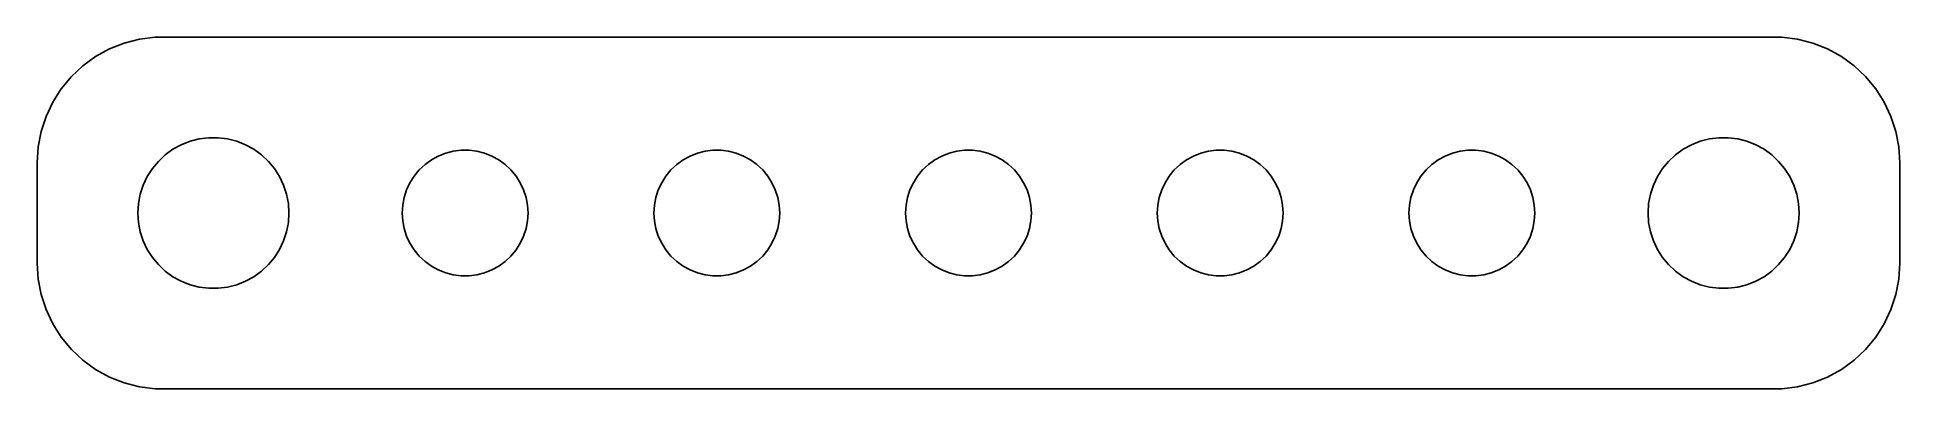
# Model space of a CAD drawing. Header units: metres. Extents: x -37 to 37, y 17 to 31.
import ezdxf

# ---------------------------------------------------------------- set-up
doc = ezdxf.new("R2010")
doc.units = ezdxf.units.M

msp = doc.modelspace()

# ---------------------------------------------------------------- linework, layer by layer
for p, q in [((-34.1289, 30.5241), (-34.6791, 30.2216)), ((-33.5451, 30.7553), (-34.1289, 30.5241)), ((-32.9369, 30.9114), (-33.5451, 30.7553)), ((-32.3139, 30.9901), (-32.9369, 30.9114)), ((32.3139, 30.9901), (-32.3139, 30.9901)), ((32.9369, 30.9114), (32.3139, 30.9901)), ((33.5451, 30.7553), (32.9369, 30.9114)), ((34.1289, 30.5241), (33.5451, 30.7553)), ((34.6791, 30.2216), (34.1289, 30.5241)), ((-35.1871, 29.8526), (-35.6448, 29.4227)), ((-34.6791, 30.2216), (-35.1871, 29.8526)), ((35.1871, 29.8526), (34.6791, 30.2216)), ((35.6448, 29.4227), (35.1871, 29.8526)), ((-36.0451, 28.9389), (-36.3815, 28.4088)), ((-35.6448, 29.4227), (-36.0451, 28.9389)), ((36.0451, 28.9389), (35.6448, 29.4227)), ((36.3815, 28.4088), (36.0451, 28.9389)), ((-36.3815, 28.4088), (-36.6489, 27.8406)), ((36.6489, 27.8406), (36.3815, 28.4088)), ((-36.6489, 27.8406), (-36.8429, 27.2434)), ((36.8429, 27.2434), (36.6489, 27.8406)), ((-36.8429, 27.2434), (-36.9606, 26.6267)), ((-31.6075, 26.533), (-31.2773, 26.7145)), ((-31.2773, 26.7145), (-30.927, 26.8532)), ((-30.927, 26.8532), (-30.5621, 26.9469)), ((-30.5621, 26.9469), (-30.1884, 26.9941)), ((-30.1884, 26.9941), (-29.8116, 26.9941)), ((-29.8116, 26.9941), (-29.4379, 26.9469)), ((-29.4379, 26.9469), (-29.0729, 26.8532)), ((-29.0729, 26.8532), (-28.7227, 26.7145)), ((-28.7227, 26.7145), (-28.3925, 26.533)), ((28.3925, 26.533), (28.7227, 26.7145)), ((28.7227, 26.7145), (29.0729, 26.8532)), ((29.0729, 26.8532), (29.4379, 26.9469)), ((29.4379, 26.9469), (29.8116, 26.9941)), ((29.8116, 26.9941), (30.1884, 26.9941)), ((30.1884, 26.9941), (30.5621, 26.9469)), ((30.5621, 26.9469), (30.927, 26.8532)), ((30.927, 26.8532), (31.2773, 26.7145)), ((31.2773, 26.7145), (31.6075, 26.533)), ((36.9606, 26.6267), (36.8429, 27.2434)), ((-36.9606, 26.6267), (-37, 26)), ((-37, 26), (-37, 22)), ((-32.427, 25.7634), (-32.1869, 26.0536)), ((-32.1869, 26.0536), (-31.9123, 26.3115)), ((-31.9123, 26.3115), (-31.6075, 26.533)), ((-28.3925, 26.533), (-28.0877, 26.3115)), ((-28.0877, 26.3115), (-27.8131, 26.0536)), ((-27.8131, 26.0536), (-27.5729, 25.7634)), ((-21.8224, 25.7114), (-21.5936, 25.9263)), ((-21.5936, 25.9263), (-21.3396, 26.1108)), ((-21.3396, 26.1108), (-21.0644, 26.2621)), ((-21.0644, 26.2621), (-20.7725, 26.3776)), ((-20.7725, 26.3776), (-20.4684, 26.4557)), ((-20.4684, 26.4557), (-20.157, 26.4951)), ((-20.157, 26.4951), (-19.843, 26.4951)), ((-19.843, 26.4951), (-19.5315, 26.4557)), ((-19.5315, 26.4557), (-19.2274, 26.3776)), ((-19.2274, 26.3776), (-18.9355, 26.2621)), ((-18.9355, 26.2621), (-18.6604, 26.1108)), ((-18.6604, 26.1108), (-18.4064, 25.9263)), ((-18.4064, 25.9263), (-18.1776, 25.7114)), ((-11.8224, 25.7114), (-11.5936, 25.9263)), ((-11.5936, 25.9263), (-11.3396, 26.1108)), ((-11.3396, 26.1108), (-11.0644, 26.2621)), ((-11.0644, 26.2621), (-10.7725, 26.3776)), ((-10.7725, 26.3776), (-10.4684, 26.4557)), ((-10.4684, 26.4557), (-10.157, 26.4951)), ((-10.157, 26.4951), (-9.84302, 26.4951)), ((-9.84302, 26.4951), (-9.53154, 26.4557)), ((-9.53154, 26.4557), (-9.22745, 26.3776)), ((-9.22745, 26.3776), (-8.93555, 26.2621)), ((-8.93555, 26.2621), (-8.66043, 26.1108)), ((-8.66043, 26.1108), (-8.40643, 25.9263)), ((-8.40643, 25.9263), (-8.17757, 25.7114)), ((-1.82242, 25.7114), (-1.59355, 25.9263)), ((-1.59355, 25.9263), (-1.33955, 26.1108)), ((-1.33955, 26.1108), (-1.06444, 26.2621)), ((-1.06444, 26.2621), (-0.77254, 26.3776)), ((-0.77254, 26.3776), (-0.46845, 26.4557)), ((-0.46845, 26.4557), (-0.15697, 26.4951)), ((-0.15697, 26.4951), (0.15697, 26.4951)), ((0.15697, 26.4951), (0.46845, 26.4557)), ((0.46845, 26.4557), (0.77254, 26.3776)), ((0.77254, 26.3776), (1.06444, 26.2621)), ((1.06444, 26.2621), (1.33955, 26.1108)), ((1.33955, 26.1108), (1.59355, 25.9263)), ((1.59355, 25.9263), (1.82242, 25.7114)), ((8.17757, 25.7114), (8.40643, 25.9263)), ((8.40643, 25.9263), (8.66043, 26.1108)), ((8.66043, 26.1108), (8.93555, 26.2621)), ((8.93555, 26.2621), (9.22745, 26.3776)), ((9.22745, 26.3776), (9.53154, 26.4557)), ((9.53154, 26.4557), (9.84302, 26.4951)), ((9.84302, 26.4951), (10.157, 26.4951)), ((10.157, 26.4951), (10.4684, 26.4557)), ((10.4684, 26.4557), (10.7725, 26.3776)), ((10.7725, 26.3776), (11.0644, 26.2621)), ((11.0644, 26.2621), (11.3396, 26.1108)), ((11.3396, 26.1108), (11.5936, 25.9263)), ((11.5936, 25.9263), (11.8224, 25.7114)), ((18.1776, 25.7114), (18.4064, 25.9263)), ((18.4064, 25.9263), (18.6604, 26.1108)), ((18.6604, 26.1108), (18.9355, 26.2621)), ((18.9355, 26.2621), (19.2274, 26.3776)), ((19.2274, 26.3776), (19.5315, 26.4557)), ((19.5315, 26.4557), (19.843, 26.4951)), ((19.843, 26.4951), (20.157, 26.4951)), ((20.157, 26.4951), (20.4684, 26.4557)), ((20.4684, 26.4557), (20.7725, 26.3776)), ((20.7725, 26.3776), (21.0644, 26.2621)), ((21.0644, 26.2621), (21.3396, 26.1108)), ((21.3396, 26.1108), (21.5936, 25.9263)), ((21.5936, 25.9263), (21.8224, 25.7114)), ((27.5729, 25.7634), (27.8131, 26.0536)), ((27.8131, 26.0536), (28.0877, 26.3115)), ((28.0877, 26.3115), (28.3925, 26.533)), ((31.6075, 26.533), (31.9123, 26.3115)), ((31.9123, 26.3115), (32.1869, 26.0536)), ((32.1869, 26.0536), (32.427, 25.7634)), ((37, 26), (36.9606, 26.6267)), ((37, 22), (37, 26)), ((-32.7893, 25.1044), (-32.6289, 25.4453)), ((-32.6289, 25.4453), (-32.427, 25.7634)), ((-27.5729, 25.7634), (-27.3711, 25.4453)), ((-27.3711, 25.4453), (-27.2107, 25.1044)), ((-22.3244, 24.9203), (-22.1908, 25.2044)), ((-22.1908, 25.2044), (-22.0225, 25.4695)), ((-22.0225, 25.4695), (-21.8224, 25.7114)), ((-18.1776, 25.7114), (-17.9774, 25.4695)), ((-17.9774, 25.4695), (-17.8092, 25.2044)), ((-17.8092, 25.2044), (-17.6756, 24.9203)), ((-12.3244, 24.9203), (-12.1908, 25.2044)), ((-12.1908, 25.2044), (-12.0225, 25.4695)), ((-12.0225, 25.4695), (-11.8224, 25.7114)), ((-8.17757, 25.7114), (-7.97745, 25.4695)), ((-7.97745, 25.4695), (-7.80922, 25.2044)), ((-7.80922, 25.2044), (-7.67555, 24.9203)), ((-2.32443, 24.9203), (-2.19077, 25.2044)), ((-2.19077, 25.2044), (-2.02254, 25.4695)), ((-2.02254, 25.4695), (-1.82242, 25.7114)), ((1.82242, 25.7114), (2.02254, 25.4695)), ((2.02254, 25.4695), (2.19077, 25.2044)), ((2.19077, 25.2044), (2.32443, 24.9203)), ((7.67555, 24.9203), (7.80922, 25.2044)), ((7.80922, 25.2044), (7.97745, 25.4695)), ((7.97745, 25.4695), (8.17757, 25.7114)), ((11.8224, 25.7114), (12.0225, 25.4695)), ((12.0225, 25.4695), (12.1908, 25.2044)), ((12.1908, 25.2044), (12.3244, 24.9203)), ((17.6756, 24.9203), (17.8092, 25.2044)), ((17.8092, 25.2044), (17.9774, 25.4695)), ((17.9774, 25.4695), (18.1776, 25.7114)), ((21.8224, 25.7114), (22.0225, 25.4695)), ((22.0225, 25.4695), (22.1908, 25.2044)), ((22.1908, 25.2044), (22.3244, 24.9203)), ((27.2107, 25.1044), (27.3711, 25.4453)), ((27.3711, 25.4453), (27.5729, 25.7634)), ((32.427, 25.7634), (32.6289, 25.4453)), ((32.6289, 25.4453), (32.7893, 25.1044)), ((-32.9763, 24.376), (-32.9057, 24.7461)), ((-32.9057, 24.7461), (-32.7893, 25.1044)), ((-27.2107, 25.1044), (-27.0942, 24.7461)), ((-27.0942, 24.7461), (-27.0237, 24.376)), ((-22.4803, 24.3133), (-22.4214, 24.6217)), ((-22.4214, 24.6217), (-22.3244, 24.9203)), ((-17.6756, 24.9203), (-17.5785, 24.6217)), ((-17.5785, 24.6217), (-17.5197, 24.3133)), ((-12.4803, 24.3133), (-12.4214, 24.6217)), ((-12.4214, 24.6217), (-12.3244, 24.9203)), ((-7.67555, 24.9203), (-7.57854, 24.6217)), ((-7.57854, 24.6217), (-7.5197, 24.3133)), ((-2.48029, 24.3133), (-2.42145, 24.6217)), ((-2.42145, 24.6217), (-2.32443, 24.9203)), ((2.32443, 24.9203), (2.42145, 24.6217)), ((2.42145, 24.6217), (2.48029, 24.3133)), ((7.5197, 24.3133), (7.57854, 24.6217)), ((7.57854, 24.6217), (7.67555, 24.9203)), ((12.3244, 24.9203), (12.4214, 24.6217)), ((12.4214, 24.6217), (12.4803, 24.3133)), ((17.5197, 24.3133), (17.5785, 24.6217)), ((17.5785, 24.6217), (17.6756, 24.9203)), ((22.3244, 24.9203), (22.4214, 24.6217)), ((22.4214, 24.6217), (22.4803, 24.3133)), ((27.0237, 24.376), (27.0942, 24.7461)), ((27.0942, 24.7461), (27.2107, 25.1044)), ((32.7893, 25.1044), (32.9057, 24.7461)), ((32.9057, 24.7461), (32.9763, 24.376)), ((-33, 24), (-32.9763, 24.376)), ((-32.9763, 23.624), (-33, 24)), ((-27.0237, 24.376), (-27, 24)), ((-27, 24), (-27.0237, 23.624)), ((-22.5, 24), (-22.4803, 24.3133)), ((-22.4803, 23.6867), (-22.5, 24)), ((-22.4214, 23.3783), (-22.4803, 23.6867)), ((-17.5197, 23.6867), (-17.5785, 23.3783)), ((-17.5197, 24.3133), (-17.5, 24)), ((-17.5, 24), (-17.5197, 23.6867)), ((-12.5, 24), (-12.4803, 24.3133)), ((-12.4803, 23.6867), (-12.5, 24)), ((-12.4214, 23.3783), (-12.4803, 23.6867)), ((-7.5197, 23.6867), (-7.57854, 23.3783)), ((-7.5197, 24.3133), (-7.5, 24)), ((-7.5, 24), (-7.5197, 23.6867)), ((-2.5, 24), (-2.48029, 24.3133)), ((-2.48029, 23.6867), (-2.5, 24)), ((-2.42145, 23.3783), (-2.48029, 23.6867)), ((2.48029, 23.6867), (2.42145, 23.3783)), ((2.48029, 24.3133), (2.5, 24)), ((2.5, 24), (2.48029, 23.6867)), ((7.5, 24), (7.5197, 24.3133)), ((7.5197, 23.6867), (7.5, 24)), ((7.57854, 23.3783), (7.5197, 23.6867)), ((12.4803, 23.6867), (12.4214, 23.3783)), ((12.4803, 24.3133), (12.5, 24)), ((12.5, 24), (12.4803, 23.6867)), ((17.5, 24), (17.5197, 24.3133)), ((17.5197, 23.6867), (17.5, 24)), ((17.5785, 23.3783), (17.5197, 23.6867)), ((22.4803, 23.6867), (22.4214, 23.3783)), ((22.4803, 24.3133), (22.5, 24)), ((22.5, 24), (22.4803, 23.6867)), ((27, 24), (27.0237, 24.376)), ((27.0237, 23.624), (27, 24)), ((32.9763, 24.376), (33, 24)), ((33, 24), (32.9763, 23.624)), ((-32.9057, 23.2539), (-32.9763, 23.624)), ((-32.7893, 22.8956), (-32.9057, 23.2539)), ((-27.0942, 23.2539), (-27.2107, 22.8956)), ((-27.0237, 23.624), (-27.0942, 23.2539)), ((-22.3244, 23.0797), (-22.4214, 23.3783)), ((-22.1908, 22.7956), (-22.3244, 23.0797)), ((-17.6756, 23.0797), (-17.8092, 22.7956)), ((-17.5785, 23.3783), (-17.6756, 23.0797)), ((-12.3244, 23.0797), (-12.4214, 23.3783)), ((-12.1908, 22.7956), (-12.3244, 23.0797)), ((-7.67555, 23.0797), (-7.80922, 22.7956)), ((-7.57854, 23.3783), (-7.67555, 23.0797)), ((-2.32443, 23.0797), (-2.42145, 23.3783)), ((-2.19077, 22.7956), (-2.32443, 23.0797)), ((2.32443, 23.0797), (2.19077, 22.7956)), ((2.42145, 23.3783), (2.32443, 23.0797)), ((7.67555, 23.0797), (7.57854, 23.3783)), ((7.80922, 22.7956), (7.67555, 23.0797)), ((12.3244, 23.0797), (12.1908, 22.7956)), ((12.4214, 23.3783), (12.3244, 23.0797)), ((17.6756, 23.0797), (17.5785, 23.3783)), ((17.8092, 22.7956), (17.6756, 23.0797)), ((22.3244, 23.0797), (22.1908, 22.7956)), ((22.4214, 23.3783), (22.3244, 23.0797)), ((27.0942, 23.2539), (27.0237, 23.624)), ((27.2107, 22.8956), (27.0942, 23.2539)), ((32.9057, 23.2539), (32.7893, 22.8956)), ((32.9763, 23.624), (32.9057, 23.2539)), ((-32.6289, 22.5547), (-32.7893, 22.8956)), ((-32.427, 22.2366), (-32.6289, 22.5547)), ((-32.1869, 21.9464), (-32.427, 22.2366)), ((-27.5729, 22.2366), (-27.8131, 21.9464)), ((-27.3711, 22.5547), (-27.5729, 22.2366)), ((-27.2107, 22.8956), (-27.3711, 22.5547)), ((-22.0225, 22.5305), (-22.1908, 22.7956)), ((-21.8224, 22.2886), (-22.0225, 22.5305)), ((-21.5936, 22.0737), (-21.8224, 22.2886)), ((-18.1776, 22.2886), (-18.4064, 22.0737)), ((-17.9774, 22.5305), (-18.1776, 22.2886)), ((-17.8092, 22.7956), (-17.9774, 22.5305)), ((-12.0225, 22.5305), (-12.1908, 22.7956)), ((-11.8224, 22.2886), (-12.0225, 22.5305)), ((-11.5936, 22.0737), (-11.8224, 22.2886)), ((-8.17757, 22.2886), (-8.40643, 22.0737)), ((-7.97745, 22.5305), (-8.17757, 22.2886)), ((-7.80922, 22.7956), (-7.97745, 22.5305)), ((-2.02254, 22.5305), (-2.19077, 22.7956)), ((-1.82242, 22.2886), (-2.02254, 22.5305)), ((-1.59355, 22.0737), (-1.82242, 22.2886)), ((1.82242, 22.2886), (1.59355, 22.0737)), ((2.02254, 22.5305), (1.82242, 22.2886)), ((2.19077, 22.7956), (2.02254, 22.5305)), ((7.97745, 22.5305), (7.80922, 22.7956)), ((8.17757, 22.2886), (7.97745, 22.5305)), ((8.40643, 22.0737), (8.17757, 22.2886)), ((11.8224, 22.2886), (11.5936, 22.0737)), ((12.0225, 22.5305), (11.8224, 22.2886)), ((12.1908, 22.7956), (12.0225, 22.5305)), ((17.9774, 22.5305), (17.8092, 22.7956)), ((18.1776, 22.2886), (17.9774, 22.5305)), ((18.4064, 22.0737), (18.1776, 22.2886)), ((21.8224, 22.2886), (21.5936, 22.0737)), ((22.0225, 22.5305), (21.8224, 22.2886)), ((22.1908, 22.7956), (22.0225, 22.5305)), ((27.3711, 22.5547), (27.2107, 22.8956)), ((27.5729, 22.2366), (27.3711, 22.5547)), ((27.8131, 21.9464), (27.5729, 22.2366)), ((32.427, 22.2366), (32.1869, 21.9464)), ((32.6289, 22.5547), (32.427, 22.2366)), ((32.7893, 22.8956), (32.6289, 22.5547)), ((-37, 22), (-36.9606, 21.3733)), ((-31.9123, 21.6885), (-32.1869, 21.9464)), ((-31.6075, 21.467), (-31.9123, 21.6885)), ((-31.2773, 21.2855), (-31.6075, 21.467)), ((-28.3925, 21.467), (-28.7227, 21.2855)), ((-28.0877, 21.6885), (-28.3925, 21.467)), ((-27.8131, 21.9464), (-28.0877, 21.6885)), ((-21.3396, 21.8892), (-21.5936, 22.0737)), ((-21.0644, 21.7379), (-21.3396, 21.8892)), ((-20.7725, 21.6224), (-21.0644, 21.7379)), ((-20.4684, 21.5443), (-20.7725, 21.6224)), ((-20.157, 21.5049), (-20.4684, 21.5443)), ((-19.843, 21.5049), (-20.157, 21.5049)), ((-19.5315, 21.5443), (-19.843, 21.5049)), ((-19.2274, 21.6224), (-19.5315, 21.5443)), ((-18.9355, 21.7379), (-19.2274, 21.6224)), ((-18.6604, 21.8892), (-18.9355, 21.7379)), ((-18.4064, 22.0737), (-18.6604, 21.8892)), ((-11.3396, 21.8892), (-11.5936, 22.0737)), ((-11.0644, 21.7379), (-11.3396, 21.8892)), ((-10.7725, 21.6224), (-11.0644, 21.7379)), ((-10.4684, 21.5443), (-10.7725, 21.6224)), ((-10.157, 21.5049), (-10.4684, 21.5443)), ((-9.84302, 21.5049), (-10.157, 21.5049)), ((-9.53154, 21.5443), (-9.84302, 21.5049)), ((-9.22745, 21.6224), (-9.53154, 21.5443)), ((-8.93555, 21.7379), (-9.22745, 21.6224)), ((-8.66043, 21.8892), (-8.93555, 21.7379)), ((-8.40643, 22.0737), (-8.66043, 21.8892)), ((-1.33955, 21.8892), (-1.59355, 22.0737)), ((-1.06444, 21.7379), (-1.33955, 21.8892)), ((-0.77254, 21.6224), (-1.06444, 21.7379)), ((-0.46845, 21.5443), (-0.77254, 21.6224)), ((-0.15697, 21.5049), (-0.46845, 21.5443)), ((0.15697, 21.5049), (-0.15697, 21.5049)), ((0.46845, 21.5443), (0.15697, 21.5049)), ((0.77254, 21.6224), (0.46845, 21.5443)), ((1.06444, 21.7379), (0.77254, 21.6224)), ((1.33955, 21.8892), (1.06444, 21.7379)), ((1.59355, 22.0737), (1.33955, 21.8892)), ((8.66043, 21.8892), (8.40643, 22.0737)), ((8.93555, 21.7379), (8.66043, 21.8892)), ((9.22745, 21.6224), (8.93555, 21.7379)), ((9.53154, 21.5443), (9.22745, 21.6224)), ((9.84302, 21.5049), (9.53154, 21.5443)), ((10.157, 21.5049), (9.84302, 21.5049)), ((10.4684, 21.5443), (10.157, 21.5049)), ((10.7725, 21.6224), (10.4684, 21.5443)), ((11.0644, 21.7379), (10.7725, 21.6224)), ((11.3396, 21.8892), (11.0644, 21.7379)), ((11.5936, 22.0737), (11.3396, 21.8892)), ((18.6604, 21.8892), (18.4064, 22.0737)), ((18.9355, 21.7379), (18.6604, 21.8892)), ((19.2274, 21.6224), (18.9355, 21.7379)), ((19.5315, 21.5443), (19.2274, 21.6224)), ((19.843, 21.5049), (19.5315, 21.5443)), ((20.157, 21.5049), (19.843, 21.5049)), ((20.4684, 21.5443), (20.157, 21.5049)), ((20.7725, 21.6224), (20.4684, 21.5443)), ((21.0644, 21.7379), (20.7725, 21.6224)), ((21.3396, 21.8892), (21.0644, 21.7379)), ((21.5936, 22.0737), (21.3396, 21.8892)), ((28.0877, 21.6885), (27.8131, 21.9464)), ((28.3925, 21.467), (28.0877, 21.6885)), ((28.7227, 21.2855), (28.3925, 21.467)), ((31.6075, 21.467), (31.2773, 21.2855)), ((31.9123, 21.6885), (31.6075, 21.467)), ((32.1869, 21.9464), (31.9123, 21.6885)), ((36.9606, 21.3733), (37, 22)), ((-36.9606, 21.3733), (-36.8429, 20.7566)), ((-36.8429, 20.7566), (-36.6489, 20.1594)), ((-30.927, 21.1468), (-31.2773, 21.2855)), ((-30.5621, 21.0531), (-30.927, 21.1468)), ((-30.1884, 21.0059), (-30.5621, 21.0531)), ((-29.8116, 21.0059), (-30.1884, 21.0059)), ((-29.4379, 21.0531), (-29.8116, 21.0059)), ((-29.0729, 21.1468), (-29.4379, 21.0531)), ((-28.7227, 21.2855), (-29.0729, 21.1468)), ((29.0729, 21.1468), (28.7227, 21.2855)), ((29.4379, 21.0531), (29.0729, 21.1468)), ((29.8116, 21.0059), (29.4379, 21.0531)), ((30.1884, 21.0059), (29.8116, 21.0059)), ((30.5621, 21.0531), (30.1884, 21.0059)), ((30.927, 21.1468), (30.5621, 21.0531)), ((31.2773, 21.2855), (30.927, 21.1468)), ((36.6489, 20.1594), (36.8429, 20.7566)), ((36.8429, 20.7566), (36.9606, 21.3733)), ((-36.6489, 20.1594), (-36.3815, 19.5912)), ((36.3815, 19.5912), (36.6489, 20.1594)), ((-36.3815, 19.5912), (-36.0451, 19.0611)), ((36.0451, 19.0611), (36.3815, 19.5912)), ((-36.0451, 19.0611), (-35.6448, 18.5773)), ((-35.6448, 18.5773), (-35.1871, 18.1474)), ((35.1871, 18.1474), (35.6448, 18.5773)), ((35.6448, 18.5773), (36.0451, 19.0611)), ((-35.1871, 18.1474), (-34.6791, 17.7784)), ((-34.6791, 17.7784), (-34.1289, 17.4759)), ((34.1289, 17.4759), (34.6791, 17.7784)), ((34.6791, 17.7784), (35.1871, 18.1474)), ((-34.1289, 17.4759), (-33.5451, 17.2447)), ((-33.5451, 17.2447), (-32.9369, 17.0886)), ((-32.9369, 17.0886), (-32.3139, 17.0099)), ((32.3139, 17.0099), (32.9369, 17.0886)), ((32.9369, 17.0886), (33.5451, 17.2447)), ((33.5451, 17.2447), (34.1289, 17.4759)), ((-32.3139, 17.0099), (32.3139, 17.0099))]:
    msp.add_line(p, q)

doc.saveas('drawing.dxf')
